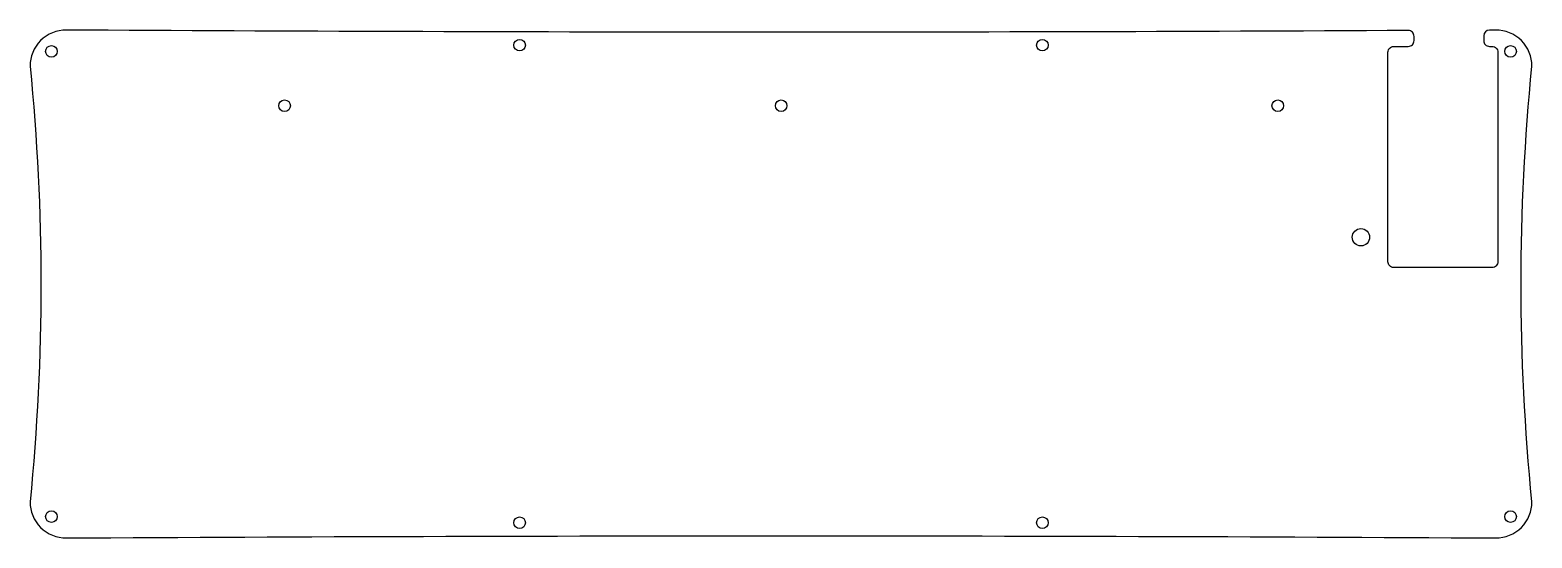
# Model space of a CAD drawing. Header units: millimetres. Extents: x 4 to 263, y -53 to 34.
import ezdxf

# ---------------------------------------------------------------- set-up
doc = ezdxf.new("R2010")
doc.units = ezdxf.units.MM
doc.layers.get('0').update_dxf_attribs({"linetype": 'CONTINUOUS'})

msp = doc.modelspace()

# ---------------------------------------------------------------- linework, layer by layer
msp.add_lwpolyline([(3.78, 28.07, -0.049874), (3.78, -47.12, 0.414214), (10.03, -53.37, -0.003041), (256.68, -53.37, 0.414214), (262.93, -47.12, -0.049874), (262.93, 28.07, 0.414214), (256.68, 34.32, -0.000013), (255.6, 34.31, 0.412449), (254.6, 33.31), (254.6, 32.49, 0.414214), (255.6, 31.49), (256.06, 31.49, -0.414214), (257.06, 30.49), (257.06, -5.68, -0.414214), (256.06, -6.68), (239.09, -6.68, -0.414214), (238.09, -5.68), (238.09, 30.49, -0.414214), (239.09, 31.49), (241.59, 31.49, 0.414214), (242.59, 32.49), (242.59, 33.23, 0.415778), (241.59, 34.23, -0.002855), (10.03, 34.32, 0.414214)], format="xyb", close=True)
for centre, radius in [((7.47, 30.63), 1), ((88.25, 31.7), 1), ((178.45, 31.7), 1), ((259.24, 30.63), 1), ((47.7, 21.26), 1), ((133.38, 21.26), 1), ((219.07, 21.26), 1), ((233.42, -1.45), 1.5), ((7.47, -49.68), 1), ((259.24, -49.68), 1), ((88.25, -50.74), 1), ((178.45, -50.74), 1)]:
    msp.add_circle(centre, radius)

doc.saveas('drawing.dxf')
